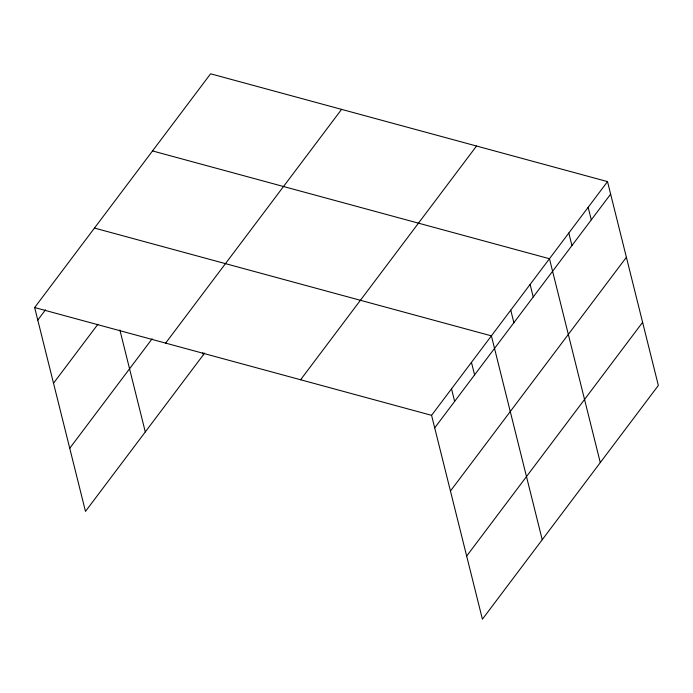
<?xml version="1.0" encoding="UTF-8"?>
<svg xmlns="http://www.w3.org/2000/svg" width="693" height="693" viewBox="0 0 693 693"><rect width="100%" height="100%" fill="white"/><g stroke="black" fill="none" stroke-linecap="round" stroke-linejoin="round"><path stroke-width="1.04" d="M204.652 353.084L85.482 511.399L34.65 307.536L210.594 73.796L607.518 181.601L658.35 385.464L482.406 619.204L431.574 415.332L607.518 181.601M37.777 320.079L45.495 309.823M53.517 383.212L97.904 324.255M69.733 448.267L152.139 338.799M165.636 343.113L341.58 109.373M300.589 379.764L476.533 146.024M434.702 427.876L610.646 194.135M450.45 491.016L626.385 257.276M466.666 556.063L642.61 322.323M152.529 150.935L549.462 258.732L600.285 462.595M94.473 228.066L491.398 335.862L542.229 539.726M34.65 307.536L431.574 415.332M588.166 207.311L591.294 219.854M568.814 233.021L571.942 245.565M530.11 284.442L533.229 296.985M510.75 310.152L513.877 322.695M471.457 362.352L474.584 374.896M451.515 388.842L454.643 401.386M202.85 352.763L203.361 354.799M119.88 329.972L145.296 431.93"/></g></svg>
